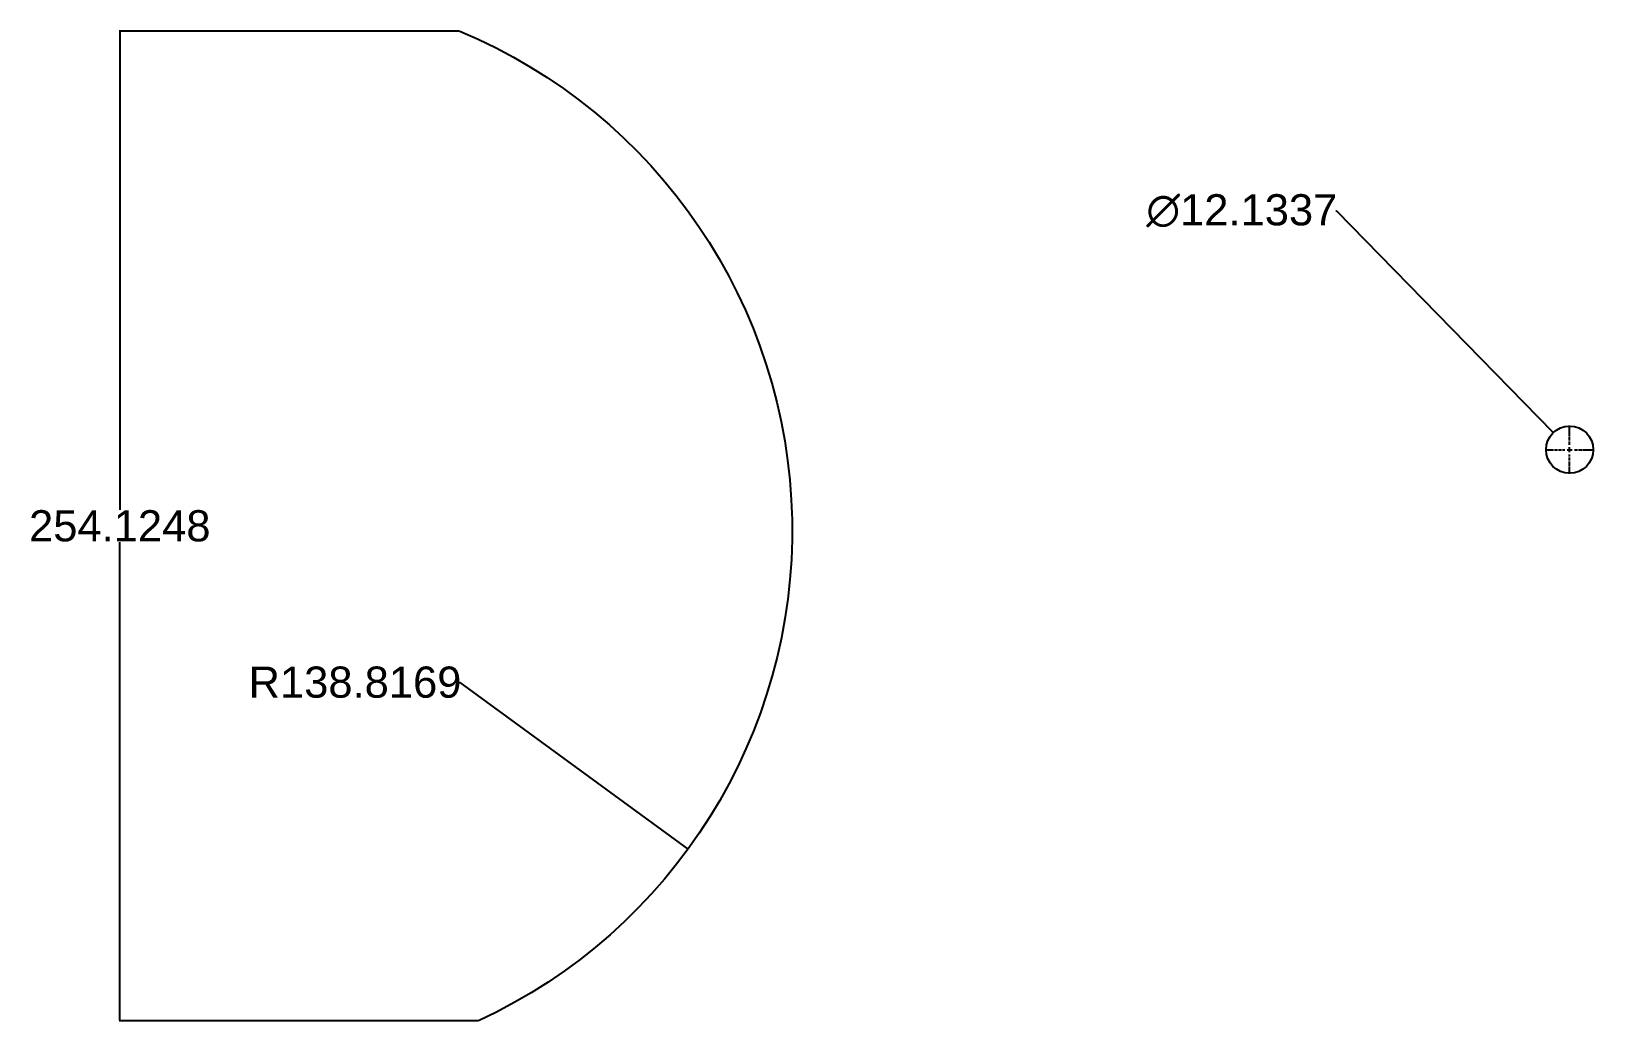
# Model space of a CAD drawing. Header units: centimetres. Extents: x 126 to 528, y 428 to 682.
import ezdxf

# ---------------------------------------------------------------- set-up
doc = ezdxf.new("R2010")
doc.units = ezdxf.units.CM
doc.header["$MEASUREMENT"] = 0
doc.linetypes.add('CENTER2', pattern=[1.125, 0.75, -0.125, 0.125, -0.125])
for name, color, linetype in [('Constructie sustinere', 210, 'Continuous'), ('Dimensiuni', 7, 'Continuous'), ('Linii de constructie', 10, 'Continuous')]:
    doc.layers.add(name, color=color, linetype=linetype)
doc.styles.get("Standard").update_dxf_attribs({"font": 'arial.ttf'})
doc.dimstyles.get("Standard").update_dxf_attribs({"dimtxt": 8, "dimasz": 0.18, "dimexe": 0.18, "dimexo": 0.0625, "dimgap": 0.09, "dimtad": 0, "dimtih": 1, "dimtoh": 1, "dimdec": 4, "dimzin": 0, "dimdsep": 46, "dimtxsty": 'Standard', "dimcen": 0.09, "dimadec": 0, "dimazin": 0, "dimtfac": 1, "dimtdec": 4, "dimtofl": 0, "dimtmove": 0, "dimatfit": 3, "dimfxl": 1, "dimtolj": 1, "dimtzin": 0, "dimarcsym": 0})

# ---------------------------------------------------------------- blocks, each defined once
blk = doc.blocks.new('*D5')
at = {"layer": 'Defpoints', "color": 0, "transparency": 16777216}
for p in [(236.26, 682.29), (148.96, 428.17), (241.1, 428.17)]:
    blk.add_point(p, dxfattribs=at)
at = {"layer": 'Dimensiuni', "color": 0, "lineweight": -2, "transparency": 16777216}
for p, q in [((236.2, 682.29), (148.78, 682.29)), ((148.96, 682.11), (148.96, 559.41)), ((148.96, 428.35), (148.96, 551.06)), ((241.04, 428.17), (148.78, 428.17))]:
    blk.add_line(p, q, dxfattribs=at)
at = {"layer": 'Dimensiuni', "color": 0, "transparency": 16777216}
for points in [[(148.93, 682.11), (148.99, 682.11), (148.96, 682.29)], [(148.93, 428.35), (148.99, 428.35), (148.96, 428.17)]]:
    blk.add_solid(points, dxfattribs=at)
at = {"layer": 'Dimensiuni', "color": 0, "transparency": 16777216, "insert": (148.96, 555.23), "char_height": 8, "attachment_point": 5}
blk.add_mtext('\\A1;254.1248', dxfattribs=at)
blk = doc.blocks.new('*D6')
at = {"layer": 'Defpoints', "color": 0, "transparency": 16777216}
for p in [(182.84, 554.17), (294.9, 472.24)]:
    blk.add_point(p, dxfattribs=at)
at = {"layer": 'Dimensiuni', "color": 0, "lineweight": -2, "transparency": 16777216}
for p, q in [((236.12, 515.08), (236.3, 515.08)), ((236.3, 515.08), (294.76, 472.35))]:
    blk.add_line(p, q, dxfattribs=at)
at = {"layer": 'Dimensiuni', "color": 0, "transparency": 16777216}
blk.add_solid([(294.77, 472.37), (294.74, 472.32), (294.9, 472.24)], dxfattribs=at)
at = {"layer": 'Dimensiuni', "color": 0, "transparency": 16777216, "insert": (209.37, 515.08), "char_height": 8, "attachment_point": 5}
blk.add_mtext('\\A1;R138.8169', dxfattribs=at)
blk = doc.blocks.new('*D8')
at = {"layer": 'Defpoints', "color": 0, "transparency": 16777216}
for p in [(517.11, 579.17), (525.58, 570.49)]:
    blk.add_point(p, dxfattribs=at)
at = {"layer": 'Dimensiuni', "color": 0, "lineweight": -2, "transparency": 16777216}
for p, q in [((461.31, 636.18), (461.49, 636.18)), ((461.49, 636.18), (516.98, 579.3)), ((521.25, 574.83), (521.43, 574.83)), ((521.34, 574.74), (521.34, 574.92))]:
    blk.add_line(p, q, dxfattribs=at)
at = {"layer": 'Dimensiuni', "color": 0, "transparency": 16777216}
blk.add_solid([(517, 579.32), (516.96, 579.28), (517.11, 579.17)], dxfattribs=at)
at = {"layer": 'Dimensiuni', "color": 0, "transparency": 16777216, "insert": (437.15, 636.18), "char_height": 8, "attachment_point": 5}
blk.add_mtext('\\A1;∅12.1337', dxfattribs=at)
blk = doc.blocks.new('*U9')
at = {"layer": 'Linii de constructie', "color": 0, "linetype": 'CENTER2', "transparency": 16777216}
for p, q in [((0, 1.21337), (0, 6.18685)), ((-6.18685, 0), (-1.21337, 0)), ((1.21337, 0), (6.18685, 0)), ((0, -6.18685), (0, -1.21337))]:
    blk.add_line(p, q, dxfattribs=at)
at = {"layer": 'Linii de constructie', "color": 0, "linetype": 'Continuous', "transparency": 16777216}
for p, q in [((-0.606685, 0), (0.606685, 0)), ((0, -0.606685), (0, 0.606685))]:
    blk.add_line(p, q, dxfattribs=at)

msp = doc.modelspace()

# ---------------------------------------------------------------- linework, layer by layer
at = {"layer": 'Constructie sustinere'}
msp.add_circle((521.34438, 574.83223), 6.06685, dxfattribs=at)
at = {"layer": 'Constructie sustinere', "extrusion": (0, 4.32978e-17, -1)}
msp.add_arc((-182.84019, 554.16863), 138.81691, 112.6347881, 245.1853791, dxfattribs=at)
msp.add_arc((-182.84019, 554.16863), 138.81691, 112.6347881, 245.1853791, dxfattribs=at)

# ---------------------------------------------------------------- block references
at = {"layer": 'Linii de constructie', "linetype": 'CENTER2'}
msp.add_blockref('*U9', (521.34438, 574.83223), dxfattribs=at)

# ---------------------------------------------------------------- dimensions: what is measured, and where the dimension line sits
at = {"layer": 'Dimensiuni'}
dim = msp.add_linear_dim(base=(148.96214, 428.16863), p1=(236.26468, 682.2934), p2=(241.09939, 428.16863), angle=90, dimstyle='Standard', dxfattribs=at)
dim.commit()
dim.dimension.update_dxf_attribs({"geometry": '*D5', "text_midpoint": (148.96214, 555.23101)})
dim = msp.add_diameter_dim_2p(p1=(525.58116, 570.48984), p2=(517.10761, 579.17463), dimstyle='Standard', dxfattribs=at)
dim.commit()
dim.dimension.update_dxf_attribs({"geometry": '*D8', "text_midpoint": (437.1544, 636.17891), "dimtype": 163})
dim = msp.add_radius_dim(center=(182.84019, 554.16863), mpoint=(294.90204, 472.24014), dimstyle='Standard', dxfattribs=at)
dim.commit()
dim.dimension.update_dxf_attribs({"geometry": '*D6', "text_midpoint": (209.37144, 515.08485), "dimtype": 164})

doc.saveas('drawing.dxf')
